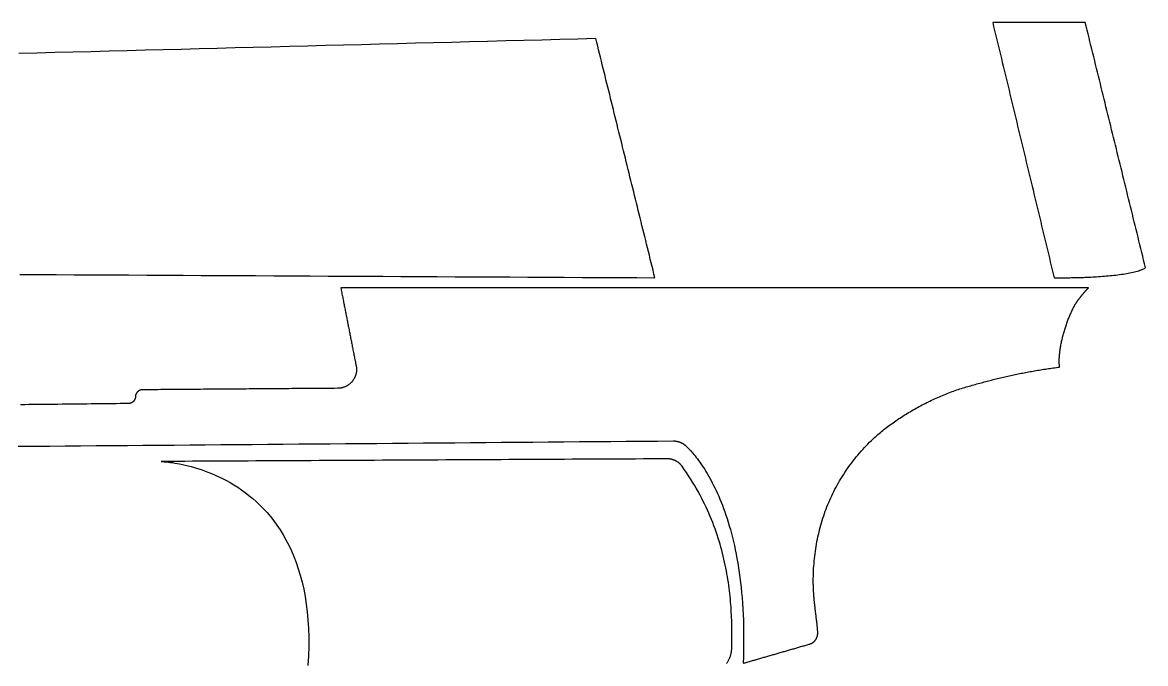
# Model space of a CAD drawing. Header units: metres. Extents: x 28 to 153, y -144 to -56.
# Drawn here: x 90.6 to 152.7, y -91.2 to -55.7 of the extents above; entities that cross this region are included whole.
import ezdxf

# ---------------------------------------------------------------- set-up
doc = ezdxf.new("R2010")
doc.units = ezdxf.units.M

msp = doc.modelspace()

# ---------------------------------------------------------------- linework, layer by layer
for points in [[(152.721818, -69.295264), (152.669748, -69.083174), (152.617678, -68.871084), (152.565608, -68.658994), (152.513538, -68.446904), (152.461468, -68.234814), (152.409398, -68.022724), (152.357328, -67.810634), (152.305258, -67.598544), (152.253188, -67.386454), (152.201118, -67.174364), (152.149048, -66.962274), (152.096978, -66.750184), (152.044908, -66.538094), (151.992838, -66.326004), (151.940768, -66.113914), (151.888698, -65.901824), (151.836628, -65.689734), (151.784558, -65.477644), (151.732488, -65.265554), (151.680418, -65.053464), (151.628348, -64.841374), (151.576278, -64.629284), (151.524208, -64.417194), (151.472138, -64.205104), (151.420068, -63.993014), (151.367998, -63.780924), (151.315928, -63.568834), (151.263858, -63.356744), (151.211788, -63.144654), (151.159718, -62.932564), (151.107648, -62.720474), (151.055578, -62.508384), (151.003508, -62.296294), (150.951438, -62.084204), (150.899368, -61.872114), (150.847298, -61.660024), (150.795228, -61.447934), (150.743158, -61.235844), (150.691088, -61.023754), (150.639018, -60.811664), (150.586948, -60.599574), (150.534878, -60.387484), (150.482808, -60.175394), (150.430738, -59.963304), (150.378668, -59.751214), (150.326598, -59.539124), (150.274528, -59.327034), (150.222458, -59.114944), (150.170388, -58.902854), (150.118318, -58.690764), (150.066248, -58.478674), (150.014178, -58.266584), (149.962108, -58.054494), (149.910038, -57.842404), (149.857968, -57.630314), (149.805898, -57.418224), (149.753828, -57.206134), (149.701758, -56.994044), (149.649688, -56.781954), (149.597618, -56.569864), (149.545548, -56.357774), (149.493478, -56.145684), (149.441408, -55.933594), (149.389338, -55.721504), (149.309328, -55.721504), (149.229318, -55.721504), (149.149308, -55.721504), (149.069298, -55.721504), (148.989288, -55.721504), (148.909278, -55.721504), (148.829268, -55.721504), (148.749258, -55.721504), (148.669248, -55.721504), (148.589238, -55.721504), (148.509228, -55.721504), (148.429218, -55.721504), (148.349208, -55.721504), (148.269198, -55.721504), (148.189188, -55.721504), (148.109178, -55.721504), (148.029168, -55.721504), (147.949158, -55.721504), (147.869148, -55.721504), (147.789138, -55.721504), (147.709128, -55.721504), (147.629118, -55.721504), (147.549108, -55.721504), (147.469098, -55.721504), (147.389088, -55.721504), (147.309078, -55.721504), (147.229068, -55.721504), (147.149058, -55.721504), (147.069048, -55.721504), (146.989038, -55.721504), (146.909028, -55.721504), (146.829018, -55.721504), (146.749008, -55.721504), (146.668998, -55.721504), (146.588988, -55.721504), (146.508978, -55.721504), (146.428968, -55.721504), (146.348958, -55.721504), (146.268948, -55.721504), (146.188938, -55.721504), (146.108928, -55.721504), (146.028918, -55.721504), (145.948908, -55.721504), (145.868898, -55.721504), (145.788888, -55.721504), (145.708878, -55.721504), (145.628868, -55.721504), (145.548858, -55.721504), (145.468848, -55.721504), (145.388838, -55.721504), (145.308828, -55.721504), (145.228818, -55.721504), (145.148808, -55.721504), (145.068798, -55.721504), (144.988788, -55.721504), (144.908778, -55.721504), (144.828768, -55.721504), (144.748758, -55.721504), (144.668748, -55.721504), (144.588738, -55.721504), (144.508728, -55.721504), (144.428718, -55.721504), (144.348708, -55.721504), (144.268698, -55.721504), (144.321784, -55.94223), (144.37487, -56.162956), (144.427956, -56.383682), (144.481042, -56.604408), (144.534128, -56.825134), (144.587214, -57.04586), (144.6403, -57.266586), (144.693386, -57.487312), (144.746472, -57.708038), (144.799558, -57.928764), (144.852644, -58.14949), (144.90573, -58.370216), (144.958816, -58.590942), (145.011902, -58.811668), (145.064988, -59.032394), (145.118074, -59.25312), (145.17116, -59.473846), (145.224246, -59.694572), (145.277332, -59.915298), (145.330418, -60.136024), (145.383504, -60.35675), (145.43659, -60.577476), (145.489676, -60.798202), (145.542762, -61.018928), (145.595848, -61.239654), (145.648934, -61.46038), (145.70202, -61.681106), (145.755106, -61.901832), (145.808192, -62.122558), (145.861278, -62.343284), (145.914364, -62.56401), (145.96745, -62.784736), (146.020536, -63.005462), (146.073622, -63.226188), (146.126708, -63.446914), (146.179794, -63.66764), (146.23288, -63.888366), (146.285966, -64.109092), (146.339052, -64.329818), (146.392138, -64.550544), (146.445224, -64.77127), (146.49831, -64.991996), (146.551396, -65.212722), (146.604482, -65.433448), (146.657568, -65.654174), (146.710654, -65.8749), (146.76374, -66.095626), (146.816826, -66.316352), (146.869912, -66.537078), (146.922998, -66.757804), (146.976084, -66.97853), (147.02917, -67.199256), (147.082256, -67.419982), (147.135342, -67.640708), (147.188428, -67.861434), (147.241514, -68.08216), (147.2946, -68.302886), (147.347686, -68.523612), (147.400772, -68.744338), (147.453858, -68.965064), (147.506944, -69.18579), (147.56003, -69.406516), (147.613116, -69.627242), (147.666202, -69.847968), (147.668996, -69.847968), (147.677632, -69.847968), (147.691856, -69.848222), (147.711414, -69.848476), (147.736306, -69.84873), (147.766278, -69.848984), (147.801076, -69.849238), (147.8407, -69.849492), (147.884896, -69.849746), (147.93341, -69.849746), (147.986242, -69.849746), (148.043138, -69.849746), (148.104098, -69.849492), (148.168868, -69.849238), (148.237194, -69.84873), (148.309076, -69.847968), (148.38426, -69.847206), (148.462492, -69.84619), (148.543772, -69.84492), (148.627846, -69.843396), (148.714714, -69.841618), (148.804122, -69.839586), (148.895816, -69.8373), (148.989796, -69.83476), (149.085808, -69.831966), (149.183598, -69.828918), (149.283166, -69.825362), (149.384258, -69.821552), (149.48662, -69.817234), (149.590252, -69.812662), (149.6949, -69.807582), (149.800564, -69.802248), (149.90699, -69.796406), (150.013924, -69.790056), (150.121366, -69.783198), (150.229062, -69.775832), (150.337012, -69.767958), (150.444708, -69.759576), (150.55215, -69.750686), (150.659338, -69.741288), (150.766018, -69.731382), (150.871936, -69.720714), (150.977092, -69.709538), (151.081232, -69.6976), (151.184102, -69.685154), (151.285702, -69.671946), (151.385778, -69.65823), (151.48433, -69.643752), (151.581104, -69.628512), (151.675846, -69.61251), (151.768302, -69.595746), (151.858472, -69.57822), (151.946356, -69.559932), (152.0317, -69.540882), (152.11425, -69.52107), (152.193752, -69.500496), (152.270206, -69.47916), (152.343358, -69.456808), (152.413208, -69.433694), (152.479502, -69.409564), (152.541986, -69.384672), (152.60066, -69.358764), (152.65527, -69.33184), (152.705562, -69.304154)], [(122.318272, -56.615838), (121.321068, -56.641746), (120.323864, -56.667654), (119.32666, -56.693562), (118.329456, -56.71947), (117.332252, -56.745378), (116.335048, -56.771286), (115.337844, -56.797194), (114.34064, -56.823102), (113.343436, -56.84901), (112.346232, -56.874918), (111.349028, -56.900826), (110.351824, -56.926734), (109.35462, -56.952642), (108.357416, -56.97855), (107.360212, -57.004458), (106.363008, -57.030366), (105.365804, -57.056274), (104.3686, -57.082182), (103.371396, -57.10809), (102.374192, -57.133998), (101.376988, -57.159906), (100.379784, -57.185814), (99.38258, -57.211722), (98.385376, -57.23763), (97.388172, -57.263538), (96.390968, -57.289446), (95.393764, -57.315354), (94.39656, -57.341262), (93.399356, -57.36717), (92.402152, -57.393078), (91.404948, -57.418986), (90.407744, -57.444894)], [(90.452448, -69.661532), (91.456256, -69.666866), (92.460064, -69.6722), (93.463872, -69.677534), (94.46768, -69.682868), (95.471488, -69.688202), (96.475296, -69.693536), (97.479104, -69.69887), (98.482912, -69.704204), (99.48672, -69.709538), (100.490528, -69.714872), (101.494336, -69.720206), (102.498144, -69.72554), (103.501952, -69.730874), (104.50576, -69.736208), (105.509568, -69.741542), (106.513376, -69.746876), (107.517184, -69.75221), (108.520992, -69.757544), (109.5248, -69.762878), (110.528608, -69.768212), (111.532416, -69.773546), (112.536224, -69.77888), (113.540032, -69.784214), (114.54384, -69.789548), (115.547648, -69.794882), (116.551456, -69.800216), (117.555264, -69.80555), (118.559072, -69.810884), (119.56288, -69.816218), (120.566688, -69.821552), (121.570496, -69.826886), (122.574304, -69.83222), (123.578112, -69.837554), (124.58192, -69.842888), (125.585728, -69.848222), (125.534674, -69.641466), (125.48362, -69.43471), (125.432566, -69.227954), (125.381512, -69.021198), (125.330458, -68.814442), (125.279404, -68.607686), (125.22835, -68.40093), (125.177296, -68.194174), (125.126242, -67.987418), (125.075188, -67.780662), (125.024134, -67.573906), (124.97308, -67.36715), (124.922026, -67.160394), (124.870972, -66.953638), (124.819918, -66.746882), (124.768864, -66.540126), (124.71781, -66.33337), (124.666756, -66.126614), (124.615702, -65.919858), (124.564648, -65.713102), (124.513594, -65.506346), (124.46254, -65.29959), (124.411486, -65.092834), (124.360432, -64.886078), (124.309378, -64.679322), (124.258324, -64.472566), (124.20727, -64.26581), (124.156216, -64.059054), (124.105162, -63.852298), (124.054108, -63.645542), (124.003054, -63.438786), (123.952, -63.23203), (123.900946, -63.025274), (123.849892, -62.818518), (123.798838, -62.611762), (123.747784, -62.405006), (123.69673, -62.19825), (123.645676, -61.991494), (123.594622, -61.784738), (123.543568, -61.577982), (123.492514, -61.371226), (123.44146, -61.16447), (123.390406, -60.957714), (123.339352, -60.750958), (123.288298, -60.544202), (123.237244, -60.337446), (123.18619, -60.13069), (123.135136, -59.923934), (123.084082, -59.717178), (123.033028, -59.510422), (122.981974, -59.303666), (122.93092, -59.09691), (122.879866, -58.890154), (122.828812, -58.683398), (122.777758, -58.476642), (122.726704, -58.269886), (122.67565, -58.06313), (122.624596, -57.856374), (122.573542, -57.649618), (122.522488, -57.442862), (122.471434, -57.236106), (122.42038, -57.02935), (122.369326, -56.822594), (122.318272, -56.615838)], [(90.371168, -79.174086), (91.233498, -79.166974), (92.095828, -79.159862), (92.958158, -79.15275), (93.820488, -79.145638), (94.682818, -79.138526), (95.545148, -79.131414), (96.407478, -79.124302), (97.269808, -79.11719), (98.132138, -79.110078), (98.994468, -79.102966), (99.856798, -79.095854), (100.719128, -79.088742), (101.581458, -79.08163), (102.443788, -79.074518), (103.306118, -79.067406), (104.168448, -79.060294), (105.030778, -79.053182), (105.893108, -79.04607), (106.755438, -79.038958), (107.617768, -79.031846), (108.480098, -79.024734), (109.342428, -79.017622), (110.204758, -79.01051), (111.067088, -79.003398), (111.929418, -78.996286), (112.791748, -78.989174), (113.654078, -78.982062), (114.516408, -78.97495), (115.378738, -78.967838), (116.241068, -78.960726), (117.103398, -78.953614), (117.965728, -78.946502), (118.828058, -78.93939), (119.690388, -78.932278), (120.552718, -78.925166), (121.415048, -78.918054), (122.277378, -78.910942), (123.139708, -78.90383), (124.002038, -78.896718), (124.864368, -78.889606), (125.726698, -78.882494), (126.589028, -78.875382), (126.601728, -78.875382), (126.614428, -78.875382), (126.627128, -78.875636), (126.639828, -78.876144), (126.652274, -78.876652), (126.66472, -78.877414), (126.677166, -78.878176), (126.689612, -78.879192), (126.702058, -78.880462), (126.714504, -78.881732), (126.72695, -78.883256), (126.739396, -78.88478), (126.751842, -78.886558), (126.764034, -78.88859), (126.776226, -78.890622), (126.788418, -78.892908), (126.80061, -78.895194), (126.812802, -78.897734), (126.824994, -78.900274), (126.837186, -78.903068), (126.849124, -78.906116), (126.861062, -78.909164), (126.873, -78.912466), (126.884938, -78.915768), (126.896876, -78.919324), (126.908814, -78.92288), (126.920498, -78.92669), (126.932182, -78.930754), (126.943866, -78.934818), (126.95555, -78.939136), (126.967234, -78.943454), (126.978664, -78.948026), (126.990094, -78.952598), (127.001524, -78.957424), (127.012954, -78.96225), (127.02413, -78.96733), (127.035306, -78.972664), (127.046482, -78.977998), (127.057658, -78.983586), (127.06858, -78.989174), (127.079502, -78.995016), (127.090424, -79.000858), (127.101346, -79.006954), (127.112014, -79.01305), (127.122682, -79.0194), (127.13335, -79.02575), (127.144018, -79.032354), (127.154432, -79.038958), (127.164846, -79.045816), (127.17526, -79.052674), (127.18542, -79.059786), (127.19558, -79.066898), (127.20574, -79.074264), (127.215646, -79.08163), (127.225552, -79.08925), (127.235458, -79.09687), (127.24511, -79.104744), (127.254762, -79.112618), (127.264414, -79.120746), (127.273812, -79.128874), (127.28321, -79.137256), (127.292608, -79.145638), (127.301752, -79.154274), (127.310896, -79.16291), (127.358394, -79.209392), (127.408178, -79.25943), (127.459994, -79.313024), (127.513588, -79.370174), (127.56896, -79.43088), (127.62611, -79.495396), (127.684784, -79.563468), (127.744982, -79.63535), (127.80645, -79.711042), (127.869442, -79.790544), (127.93345, -79.87411), (127.998728, -79.961486), (128.065022, -80.052926), (128.132078, -80.14843), (128.199896, -80.247998), (128.268476, -80.351884), (128.337818, -80.459834), (128.407668, -80.572102), (128.477772, -80.688688), (128.548384, -80.809592), (128.618996, -80.934814), (128.689862, -81.064608), (128.760728, -81.19872), (128.831594, -81.337404), (128.902206, -81.48066), (128.972564, -81.628742), (129.042414, -81.781396), (129.111756, -81.938876), (129.18059, -82.101182), (129.248916, -82.268314), (129.31648, -82.440272), (129.383028, -82.61731), (129.44856, -82.799174), (129.513076, -82.986118), (129.576576, -83.178142), (129.638806, -83.375246), (129.699512, -83.577684), (129.758694, -83.785202), (129.816352, -83.998054), (129.872486, -84.21624), (129.926842, -84.43976), (129.97942, -84.668868), (130.029966, -84.90331), (130.07848, -85.14334), (130.124708, -85.388958), (130.16865, -85.640164), (130.210306, -85.897212), (130.249676, -86.159848), (130.286506, -86.428326), (130.320542, -86.702646), (130.351784, -86.982808), (130.380232, -87.268812), (130.405886, -87.560912), (130.428492, -87.859108), (130.447796, -88.163146), (130.464052, -88.473534), (130.476752, -88.790018), (130.48615, -89.112598), (130.491992, -89.441528), (130.494278, -89.776808), (130.492754, -90.118438), (130.48742, -90.466418), (130.478276, -90.821002), (130.465068, -91.181936), (130.522218, -91.165426), (130.579368, -91.148916), (130.636518, -91.132406), (130.693668, -91.115896), (130.750818, -91.099386), (130.807968, -91.082876), (130.865118, -91.066366), (130.922268, -91.049856), (130.979418, -91.033346), (131.036568, -91.016836), (131.093718, -91.000326), (131.150868, -90.983816), (131.208018, -90.967306), (131.265168, -90.950796), (131.322318, -90.934286), (131.379468, -90.917776), (131.436618, -90.901266), (131.493768, -90.884756), (131.550918, -90.868246), (131.608068, -90.851736), (131.665218, -90.835226), (131.722368, -90.818716), (131.779518, -90.802206), (131.836668, -90.785696), (131.893818, -90.769186), (131.950968, -90.752676), (132.008118, -90.736166), (132.065268, -90.719656), (132.122418, -90.703146), (132.179568, -90.686636), (132.236718, -90.670126), (132.293868, -90.653616), (132.351018, -90.637106), (132.408168, -90.620596), (132.465318, -90.604086), (132.522468, -90.587576), (132.579618, -90.571066), (132.636768, -90.554556), (132.693918, -90.538046), (132.751068, -90.521536), (132.808218, -90.505026), (132.865368, -90.488516), (132.922518, -90.472006), (132.979668, -90.455496), (133.036818, -90.438986), (133.093968, -90.422476), (133.151118, -90.405966), (133.208268, -90.389456), (133.265418, -90.372946), (133.322568, -90.356436), (133.379718, -90.339926), (133.436868, -90.323416), (133.494018, -90.306906), (133.551168, -90.290396), (133.608318, -90.273886), (133.665468, -90.257376), (133.722618, -90.240866), (133.779768, -90.224356), (133.836918, -90.207846), (133.894068, -90.191336), (133.951218, -90.174826), (134.008368, -90.158316), (134.065518, -90.141806), (134.122668, -90.125296), (134.135622, -90.12174), (134.148322, -90.11793), (134.161022, -90.113866), (134.173468, -90.109548), (134.185914, -90.104976), (134.198106, -90.10015), (134.210298, -90.09507), (134.222236, -90.089736), (134.23392, -90.084148), (134.245604, -90.078306), (134.257034, -90.072464), (134.268464, -90.066368), (134.27964, -90.060018), (134.290562, -90.053414), (134.301484, -90.046556), (134.312152, -90.039444), (134.32282, -90.032078), (134.333234, -90.024712), (134.343394, -90.017092), (134.353554, -90.009218), (134.36346, -90.00109), (134.373112, -89.992962), (134.38251, -89.98458), (134.391908, -89.975944), (134.401052, -89.967054), (134.409942, -89.958164), (134.418832, -89.94902), (134.427468, -89.939622), (134.43585, -89.930224), (134.443978, -89.920572), (134.452106, -89.910666), (134.45998, -89.90076), (134.4676, -89.8906), (134.474966, -89.880186), (134.482078, -89.869772), (134.48919, -89.859104), (134.496048, -89.848436), (134.502652, -89.837514), (134.509002, -89.826338), (134.515098, -89.815162), (134.52094, -89.803732), (134.526528, -89.792302), (134.531862, -89.780618), (134.537196, -89.768934), (134.542276, -89.756996), (134.547102, -89.745058), (134.551674, -89.73312), (134.555992, -89.720928), (134.560056, -89.708736), (134.563866, -89.69629), (134.567422, -89.683844), (134.570724, -89.671144), (134.573772, -89.658444), (134.576566, -89.645744), (134.579106, -89.63279), (134.581392, -89.619836), (134.583424, -89.606882), (134.585202, -89.593674), (134.586726, -89.580466), (134.587996, -89.567258), (134.589012, -89.55405), (134.589774, -89.540588), (134.590282, -89.527126), (134.590536, -89.513664), (134.590282, -89.487756), (134.589774, -89.461086), (134.589012, -89.4334), (134.587742, -89.404952), (134.586218, -89.375742), (134.58444, -89.345516), (134.582408, -89.314528), (134.580122, -89.282778), (134.577582, -89.250266), (134.574788, -89.216992), (134.57174, -89.182956), (134.568438, -89.148158), (134.564882, -89.112598), (134.561072, -89.076276), (134.557008, -89.039192), (134.55269, -89.0016), (134.548372, -88.963246), (134.5438, -88.92413), (134.538974, -88.884506), (134.534148, -88.84412), (134.529068, -88.803226), (134.523988, -88.76157), (134.518654, -88.719406), (134.51332, -88.676734), (134.507986, -88.6333), (134.502398, -88.589358), (134.49681, -88.544908), (134.491222, -88.49995), (134.485634, -88.454484), (134.480046, -88.40851), (134.474204, -88.362028), (134.468362, -88.315038), (134.46252, -88.26754), (134.456678, -88.219534), (134.45109, -88.17102), (134.445502, -88.122252), (134.439914, -88.072976), (134.434326, -88.023192), (134.428738, -87.973154), (134.423404, -87.922608), (134.41807, -87.871808), (134.412736, -87.8205), (134.407656, -87.768938), (134.402576, -87.717122), (134.39775, -87.664798), (134.392924, -87.61222), (134.388352, -87.559388), (134.384034, -87.506302), (134.379716, -87.452962), (134.375652, -87.399368), (134.371842, -87.34552), (134.368286, -87.291418), (134.364984, -87.237062), (134.361936, -87.182706), (134.359142, -87.128096), (134.356602, -87.073232), (134.354316, -87.018114), (134.352284, -86.962996), (134.350506, -86.907624), (134.348982, -86.852252), (134.347712, -86.796626), (134.34695, -86.741), (134.346442, -86.685374), (134.346188, -86.629494), (134.34695, -86.490048), (134.349236, -86.35111), (134.3533, -86.212426), (134.358888, -86.07425), (134.366, -85.936328), (134.374636, -85.798914), (134.384796, -85.662008), (134.396734, -85.525356), (134.410196, -85.389212), (134.425182, -85.253576), (134.441692, -85.118194), (134.459726, -84.98332), (134.479538, -84.848954), (134.500874, -84.715096), (134.523734, -84.581746), (134.548118, -84.448904), (134.574026, -84.31657), (134.601712, -84.184744), (134.630922, -84.053426), (134.661656, -83.922616), (134.693914, -83.792568), (134.727696, -83.663028), (134.763256, -83.533996), (134.80034, -83.405472), (134.838948, -83.27771), (134.87908, -83.150456), (134.920736, -83.02371), (134.963916, -82.897726), (135.008874, -82.77225), (135.055356, -82.647536), (135.103362, -82.52333), (135.152892, -82.399886), (135.203946, -82.277204), (135.256524, -82.15503), (135.310626, -82.033618), (135.366506, -81.912968), (135.42391, -81.792826), (135.482838, -81.673446), (135.54329, -81.554828), (135.605266, -81.436972), (135.668766, -81.319878), (135.73379, -81.203546), (135.800592, -81.087976), (135.868918, -80.973168), (135.938768, -80.859122), (136.010142, -80.745838), (136.08304, -80.633316), (136.157462, -80.521556), (136.233408, -80.410812), (136.310878, -80.30083), (136.389872, -80.19161), (136.470644, -80.083406), (136.55294, -79.975964), (136.63676, -79.869284), (136.722104, -79.76362), (136.808972, -79.658718), (136.897364, -79.554832), (136.98728, -79.451708), (137.07872, -79.3496), (137.171684, -79.248508), (137.266172, -79.148178), (137.362438, -79.048864), (137.460228, -78.950566), (137.559542, -78.853284), (137.617708, -78.797658), (137.67689, -78.742032), (137.737088, -78.686406), (137.798302, -78.631034), (137.860532, -78.575662), (137.924032, -78.52029), (137.988294, -78.465172), (138.053572, -78.410054), (138.119866, -78.35519), (138.187176, -78.30058), (138.255248, -78.24597), (138.324336, -78.191614), (138.394186, -78.137512), (138.465052, -78.083664), (138.53668, -78.03007), (138.60907, -77.97673), (138.682222, -77.923644), (138.756136, -77.870812), (138.830812, -77.818234), (138.90625, -77.76591), (138.98245, -77.71384), (139.059412, -77.662024), (139.136882, -77.610716), (139.215114, -77.559662), (139.293854, -77.508862), (139.373356, -77.45857), (139.453366, -77.408532), (139.533884, -77.359002), (139.61491, -77.309726), (139.696444, -77.260958), (139.778486, -77.212698), (139.861036, -77.164692), (139.944094, -77.117194), (140.02766, -77.070204), (140.11148, -77.023722), (140.195808, -76.977748), (140.28039, -76.932282), (140.36548, -76.887324), (140.450824, -76.842874), (140.536422, -76.798932), (140.622528, -76.755498), (140.708888, -76.712826), (140.795502, -76.670662), (140.882116, -76.629006), (140.968984, -76.588112), (141.056106, -76.547726), (141.143482, -76.508102), (141.230858, -76.468986), (141.318488, -76.430632), (141.406118, -76.392786), (141.494002, -76.355702), (141.581886, -76.31938), (141.66977, -76.28382), (141.757654, -76.248768), (141.845538, -76.214478), (141.933422, -76.18095), (142.021306, -76.148184), (142.10919, -76.11618), (142.19682, -76.085192), (142.28445, -76.054966), (142.371826, -76.025502), (142.459202, -75.9968), (142.546324, -75.96886), (142.633192, -75.941936), (142.718028, -75.917044), (142.80261, -75.892406), (142.886938, -75.868022), (142.971012, -75.843892), (143.054832, -75.820016), (143.138398, -75.79614), (143.22171, -75.772518), (143.304768, -75.74915), (143.387826, -75.726036), (143.47063, -75.703176), (143.55318, -75.68057), (143.63573, -75.658218), (143.718026, -75.63612), (143.800068, -75.614276), (143.88211, -75.592432), (143.964152, -75.570842), (144.04594, -75.549506), (144.127728, -75.528424), (144.209516, -75.507596), (144.29105, -75.487022), (144.372584, -75.466702), (144.454118, -75.446636), (144.535652, -75.42657), (144.616932, -75.406758), (144.698212, -75.3872), (144.779492, -75.367896), (144.860772, -75.348846), (144.942052, -75.33005), (145.023586, -75.311508), (145.10512, -75.292966), (145.186654, -75.274678), (145.268188, -75.256644), (145.349722, -75.238864), (145.43151, -75.221338), (145.513298, -75.204066), (145.595086, -75.186794), (145.677128, -75.169776), (145.75917, -75.153012), (145.841466, -75.136502), (145.923762, -75.120246), (146.006312, -75.104244), (146.089116, -75.088496), (146.17192, -75.072748), (146.254978, -75.057254), (146.33829, -75.042014), (146.421856, -75.027028), (146.505422, -75.012296), (146.589242, -74.997564), (146.673316, -74.983086), (146.757644, -74.968862), (146.842226, -74.954892), (146.927062, -74.941176), (147.012152, -74.927714), (147.097496, -74.914252), (147.183348, -74.901044), (147.269454, -74.88809), (147.355814, -74.87539), (147.442428, -74.862944), (147.52955, -74.850498), (147.616926, -74.838306), (147.704556, -74.826368), (147.792694, -74.814684), (147.881086, -74.803254), (147.969986, -74.791824), (147.964398, -74.74585), (147.959572, -74.69886), (147.955762, -74.651108), (147.952714, -74.60234), (147.950682, -74.55281), (147.949412, -74.502518), (147.948904, -74.451464), (147.949412, -74.399648), (147.950682, -74.34707), (147.952714, -74.29373), (147.955508, -74.239882), (147.959064, -74.185272), (147.963382, -74.130154), (147.968462, -74.074528), (147.974304, -74.018394), (147.980654, -73.961752), (147.987766, -73.904602), (147.99564, -73.847198), (148.004022, -73.789286), (148.013166, -73.73112), (148.022818, -73.6727), (148.033232, -73.613772), (148.044154, -73.55459), (148.055838, -73.495408), (148.06803, -73.435972), (148.08073, -73.376282), (148.093938, -73.316592), (148.107654, -73.256648), (148.121878, -73.196704), (148.13661, -73.13676), (148.15185, -73.076816), (148.167598, -73.016872), (148.183854, -72.957182), (148.200618, -72.897492), (148.217636, -72.837802), (148.235162, -72.778366), (148.252942, -72.719184), (148.27123, -72.660256), (148.289772, -72.601582), (148.308822, -72.543162), (148.328126, -72.484996), (148.347938, -72.427338), (148.368004, -72.370188), (148.388324, -72.313292), (148.408898, -72.256904), (148.429726, -72.201024), (148.450808, -72.145652), (148.472144, -72.090788), (148.493734, -72.036686), (148.515578, -71.983092), (148.537676, -71.93026), (148.559774, -71.87819), (148.582126, -71.826628), (148.604732, -71.775828), (148.627338, -71.726044), (148.650198, -71.677022), (148.673058, -71.628762), (148.696172, -71.581518), (148.719286, -71.535036), (148.7424, -71.48957), (148.765768, -71.44512), (148.789136, -71.401686), (148.812504, -71.359268), (148.835872, -71.31812), (148.843238, -71.305166), (148.851112, -71.291958), (148.85924, -71.27875), (148.867622, -71.265288), (148.876258, -71.251572), (148.885148, -71.237602), (148.894292, -71.223632), (148.90369, -71.209408), (148.913342, -71.19493), (148.923248, -71.180452), (148.933154, -71.16572), (148.943314, -71.150988), (148.953728, -71.136002), (148.964396, -71.121016), (148.975064, -71.105776), (148.985986, -71.090536), (148.997162, -71.075296), (149.008338, -71.059802), (149.019768, -71.044308), (149.031452, -71.028814), (149.043136, -71.01332), (149.055074, -70.997826), (149.067012, -70.982078), (149.079204, -70.96633), (149.091396, -70.950582), (149.103588, -70.934834), (149.116034, -70.919086), (149.12848, -70.903338), (149.140926, -70.88759), (149.153626, -70.871842), (149.166326, -70.856094), (149.179026, -70.840346), (149.191726, -70.824852), (149.204426, -70.809358), (149.21738, -70.793864), (149.230334, -70.77837), (149.243288, -70.76313), (149.256242, -70.74789), (149.269196, -70.73265), (149.28215, -70.717664), (149.295104, -70.702678), (149.308058, -70.687946), (149.320758, -70.673214), (149.333458, -70.658736), (149.346158, -70.644258), (149.358858, -70.630034), (149.371558, -70.616064), (149.384004, -70.602094), (149.39645, -70.588378), (149.408896, -70.574916), (149.421088, -70.561454), (149.43328, -70.548246), (149.445218, -70.535292), (149.457156, -70.522592), (149.469094, -70.510146), (149.480778, -70.497954), (149.492208, -70.486016), (149.503638, -70.474332), (149.514814, -70.462902), (149.52599, -70.451726), (149.536912, -70.440804), (149.54758, -70.430136), (149.557994, -70.419722), (149.568408, -70.409562), (148.922232, -70.409562), (148.276056, -70.409562), (147.62988, -70.409562), (146.983704, -70.409562), (146.337528, -70.409562), (145.691352, -70.409562), (145.045176, -70.409562), (144.399, -70.409562), (143.752824, -70.409562), (143.106648, -70.409562), (142.460472, -70.409562), (141.814296, -70.409562), (141.16812, -70.409562), (140.521944, -70.409562), (139.875768, -70.409562), (139.229592, -70.409562), (138.583416, -70.409562), (137.93724, -70.409562), (137.291064, -70.409562), (136.644888, -70.409562), (135.998712, -70.409562), (135.352536, -70.409562), (134.70636, -70.409562), (134.060184, -70.409562), (133.414008, -70.409562), (132.767832, -70.409562), (132.121656, -70.409562), (131.47548, -70.409562), (130.829304, -70.409562), (130.183128, -70.409562), (129.536952, -70.409562), (128.890776, -70.409562), (128.2446, -70.409562), (127.598424, -70.409562), (126.952248, -70.409562), (126.306072, -70.409562), (125.659896, -70.409562), (125.01372, -70.409562), (124.367544, -70.409562), (123.721368, -70.409562), (123.075192, -70.409562), (122.429016, -70.409562), (121.78284, -70.409562), (121.136664, -70.409562), (120.490488, -70.409562), (119.844312, -70.409562), (119.198136, -70.409562), (118.55196, -70.409562), (117.905784, -70.409562), (117.259608, -70.409562), (116.613432, -70.409562), (115.967256, -70.409562), (115.32108, -70.409562), (114.674904, -70.409562), (114.028728, -70.409562), (113.382552, -70.409562), (112.736376, -70.409562), (112.0902, -70.409562), (111.444024, -70.409562), (110.797848, -70.409562), (110.151672, -70.409562), (109.505496, -70.409562), (108.85932, -70.409562), (108.213144, -70.409562), (108.226098, -70.475602), (108.239052, -70.541642), (108.252006, -70.607682), (108.26496, -70.673722), (108.277914, -70.739762), (108.290868, -70.805802), (108.303822, -70.871842), (108.316776, -70.937882), (108.32973, -71.003922), (108.342684, -71.069962), (108.355638, -71.136002), (108.368592, -71.202042), (108.381546, -71.268082), (108.3945, -71.334122), (108.407454, -71.400162), (108.420408, -71.466202), (108.433362, -71.532242), (108.446316, -71.598282), (108.45927, -71.664322), (108.472224, -71.730362), (108.485178, -71.796402), (108.498132, -71.862442), (108.511086, -71.928482), (108.52404, -71.994522), (108.536994, -72.060562), (108.549948, -72.126602), (108.562902, -72.192642), (108.575856, -72.258682), (108.58881, -72.324722), (108.601764, -72.390762), (108.614718, -72.456802), (108.627672, -72.522842), (108.640626, -72.588882), (108.65358, -72.654922), (108.666534, -72.720962), (108.679488, -72.787002), (108.692442, -72.853042), (108.705396, -72.919082), (108.71835, -72.985122), (108.731304, -73.051162), (108.744258, -73.117202), (108.757212, -73.183242), (108.770166, -73.249282), (108.78312, -73.315322), (108.796074, -73.381362), (108.809028, -73.447402), (108.821982, -73.513442), (108.834936, -73.579482), (108.84789, -73.645522), (108.860844, -73.711562), (108.873798, -73.777602), (108.886752, -73.843642), (108.899706, -73.909682), (108.91266, -73.975722), (108.925614, -74.041762), (108.938568, -74.107802), (108.951522, -74.173842), (108.964476, -74.239882), (108.97743, -74.305922), (108.990384, -74.371962), (109.003338, -74.438002), (109.016292, -74.504042), (109.029246, -74.570082), (109.0422, -74.636122), (109.050582, -74.667364), (109.057948, -74.698606), (109.064298, -74.729848), (109.069632, -74.76109), (109.07395, -74.792078), (109.077252, -74.823066), (109.079792, -74.854054), (109.081316, -74.884788), (109.081824, -74.915522), (109.08157, -74.946002), (109.0803, -74.976228), (109.078268, -75.006454), (109.07522, -75.036426), (109.07141, -75.066144), (109.066838, -75.095608), (109.06125, -75.125072), (109.0549, -75.154282), (109.047788, -75.182984), (109.039914, -75.211432), (109.031278, -75.239626), (109.02188, -75.267566), (109.01172, -75.295252), (109.000798, -75.32243), (108.989114, -75.349354), (108.976668, -75.376024), (108.96346, -75.402186), (108.94949, -75.428094), (108.934758, -75.453494), (108.919518, -75.478386), (108.903516, -75.50277), (108.886752, -75.5269), (108.86948, -75.550522), (108.851446, -75.573636), (108.832904, -75.596242), (108.8136, -75.61834), (108.793788, -75.63993), (108.773468, -75.661012), (108.752386, -75.681332), (108.730796, -75.701144), (108.708698, -75.720448), (108.686092, -75.73899), (108.662724, -75.757024), (108.638848, -75.77455), (108.614464, -75.791314), (108.589572, -75.807316), (108.564172, -75.82281), (108.538264, -75.837542), (108.512102, -75.851512), (108.485432, -75.86472), (108.458254, -75.877166), (108.430568, -75.88885), (108.402628, -75.899772), (108.37418, -75.909932), (108.345224, -75.91933), (108.316014, -75.927966), (108.286296, -75.93584), (108.256324, -75.942698), (108.225844, -75.948794), (108.19511, -75.953874), (108.164122, -75.958192), (108.132626, -75.961494), (108.100876, -75.964034), (108.068872, -75.965558), (108.036614, -75.966066), (107.867958, -75.967336), (107.699302, -75.968606), (107.530646, -75.969876), (107.36199, -75.971146), (107.193334, -75.972416), (107.024678, -75.973686), (106.856022, -75.974956), (106.687366, -75.976226), (106.51871, -75.977496), (106.350054, -75.978766), (106.181398, -75.980036), (106.012742, -75.981306), (105.844086, -75.982576), (105.67543, -75.983846), (105.506774, -75.985116), (105.338118, -75.986386), (105.169462, -75.987656), (105.000806, -75.988926), (104.83215, -75.990196), (104.663494, -75.991466), (104.494838, -75.992736), (104.326182, -75.994006), (104.157526, -75.995276), (103.98887, -75.996546), (103.820214, -75.997816), (103.651558, -75.999086), (103.482902, -76.000356), (103.314246, -76.001626), (103.14559, -76.002896), (102.976934, -76.004166), (102.808278, -76.005436), (102.639622, -76.006706), (102.470966, -76.007976), (102.30231, -76.009246), (102.133654, -76.010516), (101.964998, -76.011786), (101.796342, -76.013056), (101.627686, -76.014326), (101.45903, -76.015596), (101.290374, -76.016866), (101.121718, -76.018136), (100.953062, -76.019406), (100.784406, -76.020676), (100.61575, -76.021946), (100.447094, -76.023216), (100.278438, -76.024486), (100.109782, -76.025756), (99.941126, -76.027026), (99.77247, -76.028296), (99.603814, -76.029566), (99.435158, -76.030836), (99.266502, -76.032106), (99.097846, -76.033376), (98.92919, -76.034646), (98.760534, -76.035916), (98.591878, -76.037186), (98.423222, -76.038456), (98.254566, -76.039726), (98.08591, -76.040996), (97.917254, -76.042266), (97.748598, -76.043536), (97.579942, -76.044806), (97.411286, -76.046076), (97.24263, -76.047346), (97.232724, -76.0476), (97.222818, -76.048108), (97.213166, -76.04887), (97.203514, -76.049632), (97.193862, -76.050648), (97.18421, -76.051918), (97.174812, -76.053442), (97.165414, -76.05522), (97.156016, -76.057252), (97.146872, -76.059538), (97.137728, -76.062078), (97.128584, -76.064618), (97.119694, -76.067412), (97.110804, -76.07046), (97.101914, -76.073762), (97.093278, -76.077318), (97.084642, -76.081128), (97.07626, -76.084938), (97.067878, -76.089002), (97.05975, -76.09332), (97.051622, -76.097892), (97.043494, -76.102464), (97.03562, -76.10729), (97.027746, -76.11237), (97.020126, -76.11745), (97.012506, -76.122784), (97.00514, -76.128372), (96.997774, -76.134214), (96.990662, -76.140056), (96.983804, -76.146152), (96.976946, -76.152248), (96.970342, -76.158598), (96.963738, -76.165202), (96.957388, -76.171806), (96.951292, -76.178664), (96.945196, -76.185522), (96.939354, -76.192634), (96.933766, -76.2), (96.928178, -76.207366), (96.922844, -76.214986), (96.917764, -76.222606), (96.912684, -76.23048), (96.907858, -76.238354), (96.903286, -76.246482), (96.898714, -76.25461), (96.894396, -76.262992), (96.890332, -76.271374), (96.886522, -76.279756), (96.882712, -76.288392), (96.879156, -76.297028), (96.875854, -76.305918), (96.872806, -76.314808), (96.870012, -76.323698), (96.867472, -76.332842), (96.864932, -76.341986), (96.862646, -76.351384), (96.860614, -76.360782), (96.858836, -76.37018), (96.857312, -76.379832), (96.856042, -76.389484), (96.855026, -76.399136), (96.854264, -76.408788), (96.853756, -76.418694), (96.853502, -76.4286), (96.853248, -76.438506), (96.85274, -76.448158), (96.851978, -76.45781), (96.850962, -76.467462), (96.849692, -76.477114), (96.848168, -76.486512), (96.84639, -76.49591), (96.844358, -76.505308), (96.842072, -76.514452), (96.839532, -76.523596), (96.836992, -76.53274), (96.834198, -76.54163), (96.83115, -76.55052), (96.827848, -76.55941), (96.824292, -76.568046), (96.820736, -76.576682), (96.816926, -76.585064), (96.812862, -76.593446), (96.808544, -76.601574), (96.804226, -76.609702), (96.799654, -76.617576), (96.794828, -76.62545), (96.789748, -76.633324), (96.784668, -76.640944), (96.779334, -76.648564), (96.773746, -76.65593), (96.768158, -76.663042), (96.762316, -76.670154), (96.75622, -76.677012), (96.750124, -76.68387), (96.743774, -76.690474), (96.737424, -76.697078), (96.73082, -76.703428), (96.723962, -76.709524), (96.717104, -76.71562), (96.709992, -76.721462), (96.70288, -76.727304), (96.695514, -76.732892), (96.688148, -76.738226), (96.680528, -76.74356), (96.672908, -76.74864), (96.665034, -76.753466), (96.65716, -76.758038), (96.649032, -76.76261), (96.640904, -76.766928), (96.632522, -76.770992), (96.62414, -76.774802), (96.615504, -76.778612), (96.606868, -76.782168), (96.598232, -76.78547), (96.589342, -76.788518), (96.580452, -76.791566), (96.571562, -76.79436), (96.562418, -76.7969), (96.553274, -76.799186), (96.54413, -76.801218), (96.534732, -76.802996), (96.525334, -76.80452), (96.515936, -76.806044), (96.506284, -76.807314), (96.496632, -76.80833), (96.48698, -76.809092), (96.477328, -76.8096), (96.467422, -76.809854), (96.23806, -76.812394), (96.008698, -76.814934), (95.779336, -76.817474), (95.549974, -76.820014), (95.320612, -76.822554), (95.09125, -76.825094), (94.861888, -76.827634), (94.632526, -76.830174), (94.403164, -76.832714), (94.173802, -76.835254), (93.94444, -76.837794), (93.715078, -76.840334), (93.485716, -76.842874), (93.256354, -76.845414), (93.026992, -76.847954), (92.79763, -76.850494), (92.568268, -76.853034), (92.338906, -76.855574), (92.109544, -76.858114), (91.880182, -76.860654), (91.65082, -76.863194), (91.421458, -76.865734), (91.192096, -76.868274), (90.962734, -76.870814), (90.733372, -76.873354), (90.50401, -76.875894)], [(129.538984, -91.200478), (129.558542, -91.173046), (129.577592, -91.14536), (129.596134, -91.11742), (129.613914, -91.088972), (129.631186, -91.06027), (129.64795, -91.03106), (129.663952, -91.001596), (129.679446, -90.971878), (129.694178, -90.941906), (129.708148, -90.911426), (129.72161, -90.880692), (129.73431, -90.849704), (129.746248, -90.818462), (129.757678, -90.786966), (129.768346, -90.754962), (129.778252, -90.722704), (129.787396, -90.690192), (129.795778, -90.657426), (129.803398, -90.624406), (129.810256, -90.591132), (129.816352, -90.557604), (129.821686, -90.523822), (129.826258, -90.489786), (129.830068, -90.455496), (129.832862, -90.421206), (129.834894, -90.386662), (129.836164, -90.351864), (129.838704, -90.23096), (129.84099, -90.108278), (129.842768, -89.983818), (129.844038, -89.85758), (129.8448, -89.729564), (129.845054, -89.600024), (129.844546, -89.468706), (129.84353, -89.335864), (129.841752, -89.201498), (129.839212, -89.065608), (129.835656, -88.928194), (129.831338, -88.789256), (129.826004, -88.648794), (129.819654, -88.506808), (129.812288, -88.363552), (129.803906, -88.218772), (129.794254, -88.072722), (129.783332, -87.925402), (129.77114, -87.776812), (129.757678, -87.626952), (129.742946, -87.475822), (129.72669, -87.323676), (129.709164, -87.17026), (129.690114, -87.015828), (129.669286, -86.86038), (129.646934, -86.703662), (129.623058, -86.545928), (129.597404, -86.387178), (129.569972, -86.227666), (129.540762, -86.067138), (129.50952, -85.905848), (129.4765, -85.743542), (129.441448, -85.580474), (129.404364, -85.416644), (129.365248, -85.252052), (129.323846, -85.086698), (129.280412, -84.920582), (129.234692, -84.753704), (129.186686, -84.586318), (129.136394, -84.41817), (129.083562, -84.249514), (129.028444, -84.08035), (128.970786, -83.910678), (128.910588, -83.740498), (128.847596, -83.56981), (128.782064, -83.398868), (128.713738, -83.227418), (128.642618, -83.055714), (128.568704, -82.883502), (128.491996, -82.711036), (128.412494, -82.538316), (128.329944, -82.365342), (128.244346, -82.192114), (128.1557, -82.018886), (128.064006, -81.845404), (127.96901, -81.671922), (127.870966, -81.498186), (127.76962, -81.32445), (127.664972, -81.150714), (127.556768, -80.976978), (127.445262, -80.803242), (127.3302, -80.62976), (127.211582, -80.456278), (127.089408, -80.28305), (127.080518, -80.270604), (127.071374, -80.258412), (127.061976, -80.246474), (127.052578, -80.234536), (127.042926, -80.222852), (127.03302, -80.211422), (127.023114, -80.199992), (127.012954, -80.188816), (127.00254, -80.177894), (126.992126, -80.166972), (126.981458, -80.156304), (126.970536, -80.14589), (126.959614, -80.13573), (126.948438, -80.12557), (126.937262, -80.115664), (126.925832, -80.106012), (126.914402, -80.09636), (126.902718, -80.086962), (126.891034, -80.077818), (126.879096, -80.068928), (126.867158, -80.060038), (126.854966, -80.051402), (126.842774, -80.04302), (126.830328, -80.034638), (126.817882, -80.02651), (126.805182, -80.018636), (126.792482, -80.011016), (126.779528, -80.003396), (126.766574, -79.99603), (126.753366, -79.988918), (126.740158, -79.98206), (126.72695, -79.975456), (126.713488, -79.968852), (126.700026, -79.962502), (126.68631, -79.956406), (126.672594, -79.950564), (126.658878, -79.944722), (126.644908, -79.939134), (126.630938, -79.9338), (126.616968, -79.92872), (126.602744, -79.923894), (126.58852, -79.919068), (126.574296, -79.914496), (126.560072, -79.910178), (126.545594, -79.906114), (126.531116, -79.902304), (126.516638, -79.898494), (126.50216, -79.894938), (126.487428, -79.891636), (126.472696, -79.888588), (126.457964, -79.885794), (126.443232, -79.883254), (126.428246, -79.880714), (126.41326, -79.878428), (126.398274, -79.876396), (126.383288, -79.874618), (126.368302, -79.873094), (126.353316, -79.871824), (126.338076, -79.870808), (126.322836, -79.869792), (126.307596, -79.86903), (126.292356, -79.868522), (126.277116, -79.868268), (126.261876, -79.868268), (125.824488, -79.870554), (125.3871, -79.87284), (124.949712, -79.875126), (124.512324, -79.877412), (124.074936, -79.879698), (123.637548, -79.881984), (123.20016, -79.88427), (122.762772, -79.886556), (122.325384, -79.888842), (121.887996, -79.891128), (121.450608, -79.893414), (121.01322, -79.8957), (120.575832, -79.897986), (120.138444, -79.900272), (119.701056, -79.902558), (119.263668, -79.904844), (118.82628, -79.90713), (118.388892, -79.909416), (117.951504, -79.911702), (117.514116, -79.913988), (117.076728, -79.916274), (116.63934, -79.91856), (116.201952, -79.920846), (115.764564, -79.923132), (115.327176, -79.925418), (114.889788, -79.927704), (114.4524, -79.92999), (114.015012, -79.932276), (113.577624, -79.934562), (113.140236, -79.936848), (112.702848, -79.939134), (112.26546, -79.94142), (111.828072, -79.943706), (111.390684, -79.945992), (110.953296, -79.948278), (110.515908, -79.950564), (110.07852, -79.95285), (109.641132, -79.955136), (109.203744, -79.957422), (108.766356, -79.959708), (108.328968, -79.961994), (107.89158, -79.96428), (107.454192, -79.966566), (107.016804, -79.968852), (106.579416, -79.971138), (106.142028, -79.973424), (105.70464, -79.97571), (105.267252, -79.977996), (104.829864, -79.980282), (104.392476, -79.982568), (103.955088, -79.984854), (103.5177, -79.98714), (103.080312, -79.989426), (102.642924, -79.991712), (102.205536, -79.993998), (101.768148, -79.996284), (101.33076, -79.99857), (100.893372, -80.000856), (100.455984, -80.003142), (100.018596, -80.005428), (99.581208, -80.007714), (99.14382, -80.01), (98.706432, -80.012286), (98.269044, -80.014572), (98.276156, -80.014826), (98.296984, -80.015842), (98.331274, -80.01762), (98.378264, -80.020668), (98.4377, -80.02524), (98.509074, -80.03159), (98.591878, -80.039972), (98.68535, -80.05064), (98.789236, -80.063848), (98.903028, -80.080104), (99.026472, -80.099408), (99.158806, -80.122268), (99.299522, -80.148938), (99.448112, -80.179418), (99.604322, -80.214216), (99.76739, -80.253586), (99.937062, -80.297782), (100.112576, -80.347312), (100.293678, -80.402176), (100.47986, -80.462628), (100.670614, -80.529176), (100.865432, -80.60182), (101.063552, -80.681068), (101.264974, -80.767174), (101.468936, -80.860392), (101.67493, -80.960976), (101.882448, -81.06918), (102.091236, -81.185258), (102.300532, -81.309718), (102.509828, -81.44256), (102.71887, -81.584038), (102.92715, -81.73466), (103.133906, -81.89468), (103.338884, -82.064352), (103.541576, -82.24393), (103.741474, -82.433668), (103.93807, -82.63382), (104.130856, -82.84464), (104.319324, -83.066382), (104.50322, -83.299554), (104.681782, -83.544156), (104.854502, -83.800696), (105.021126, -84.069428), (105.180892, -84.350352), (105.333546, -84.643976), (105.47858, -84.950554), (105.615232, -85.270594), (105.743248, -85.604096), (105.86212, -85.951314), (105.97134, -86.312756), (106.0704, -86.688422), (106.158792, -87.07882), (106.236262, -87.484204), (106.302048, -87.904574), (106.355642, -88.340438), (106.39679, -88.79205), (106.42473, -89.259918), (106.439208, -89.744042), (106.439462, -90.244676), (106.425238, -90.762328), (106.396028, -91.296998)]]:
    msp.add_lwpolyline(points)

doc.saveas('drawing.dxf')
